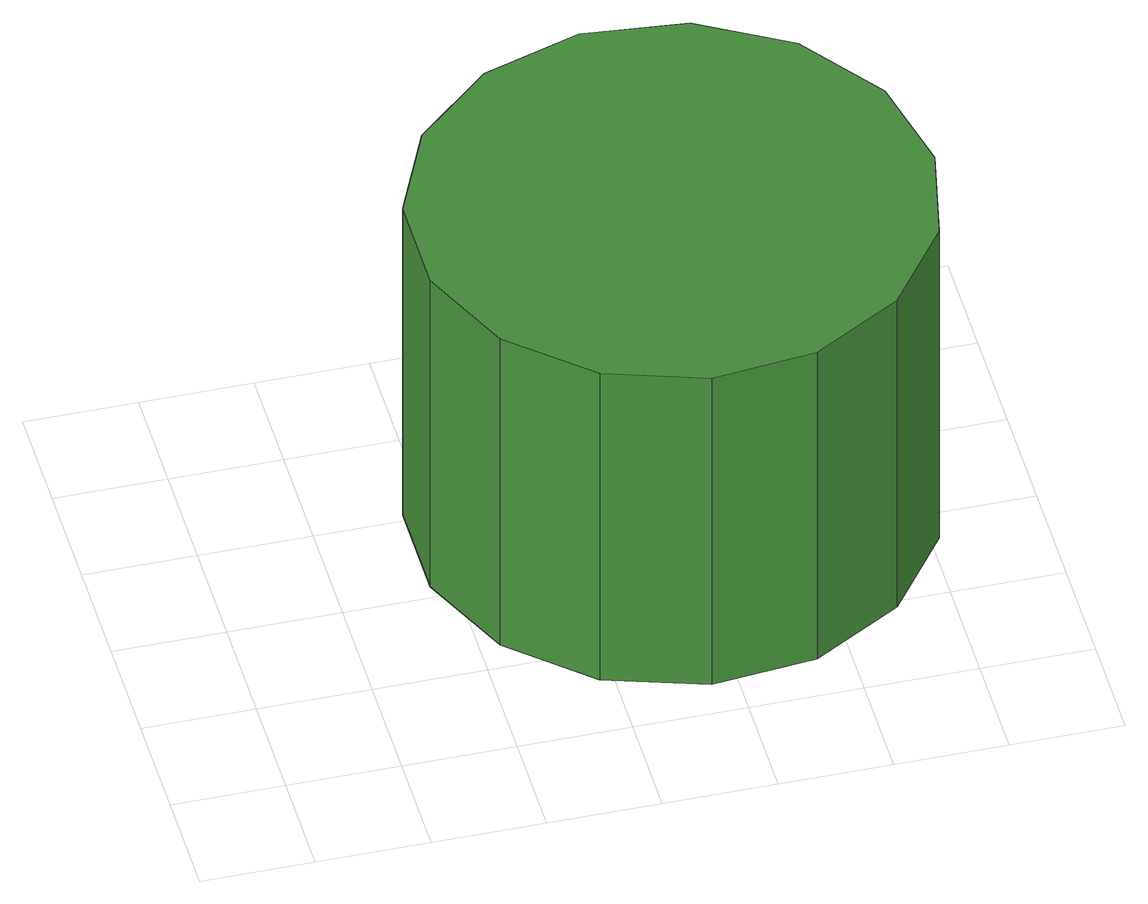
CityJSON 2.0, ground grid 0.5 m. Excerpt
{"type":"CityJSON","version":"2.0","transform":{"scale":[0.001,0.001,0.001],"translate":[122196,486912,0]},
"CityObjects":{
"tree1":{"type":"SolitaryVegetationObject","attributes":{"function":"something"},"geometry":[{"type":"MultiSurface","lod":"1","boundaries":[[[0,1,2,3,4,5,6,7,8,9,10,11,12,13,14]],[[15,16,17,18,19,20,21,22,23,24,25,26,27,28,29]],[[0,29,28,1]],[[1,28,27,2]],[[2,27,26,3]],[[3,26,25,4]],[[4,25,24,5]],[[5,24,23,6]],[[6,23,22,7]],[[7,22,21,8]],[[8,21,20,9]],[[9,20,19,10]],[[10,19,18,11]],[[11,18,17,12]],[[12,17,16,13]],[[13,16,15,14]],[[14,15,29,0]]]}]}
},
"vertices":[
[3136,1303,1940],[3038,1763,1940],[2761,2144,1940],[2354,2379,1940],[1886,2429,1940],[1438,2283,1940],[1089,1968,1940],[897,1539,1940],[897,1068,1940],[1089,638,1940],[1438,323,1940],[1886,178,1940],[2354,227,1940],[2761,462,1940],[3038,843,1940],[3038,843,229],[2761,462,229],[2354,227,229],[1886,178,229],[1438,323,229],[1089,638,229],[897,1068,229],[897,1539,229],[1089,1968,229],[1438,2283,229],[1886,2429,229],[2354,2379,229],[2761,2144,229],[3038,1763,229],[3136,1303,229]
]}
